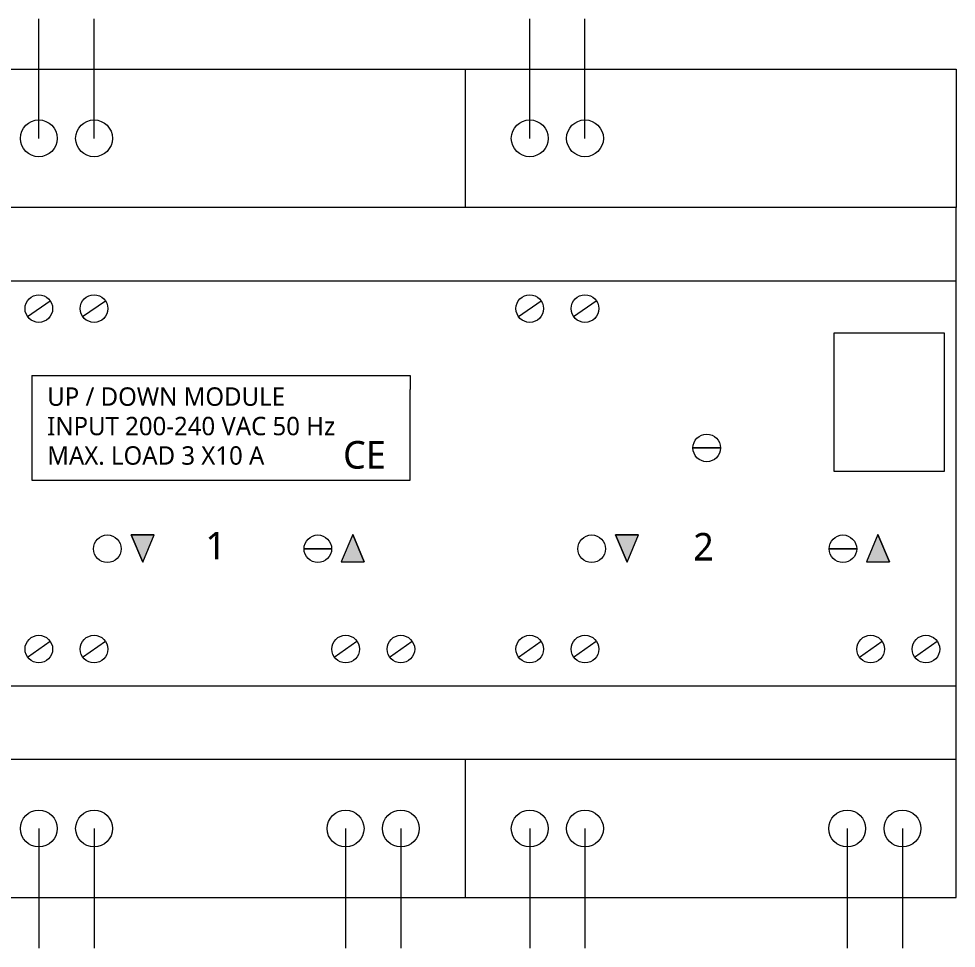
# Model space of a CAD drawing. Header units: millimetres. Extents: x 327 to 487, y 162 to 263.
# Drawn here: x 385.6 to 487.4, y 161.6 to 262.6 of the extents above; entities that cross this region are included whole.
import ezdxf

# ---------------------------------------------------------------- set-up
doc = ezdxf.new("R2010")
doc.units = ezdxf.units.MM
doc.header["$LTSCALE"] = 0.5
doc.layers.get('0').update_dxf_attribs({"lineweight": 5})
doc.styles.add('@Malgun Gothic', font='malgun.ttf')

msp = doc.modelspace()

# ---------------------------------------------------------------- hatches: boundary and pattern name
at = {"linetype": 'Continuous', "lineweight": 5, "transparency": 33554687}
h = msp.add_hatch(color=256, dxfattribs=at)
h.set_gradient(color1=(0, 0, 255), color2=(5, 5, 255))
h.paths.add_polyline_path([(461.83, 216.01), (458.83, 216.01)])
h = msp.add_hatch(color=256, dxfattribs=at)
h.set_gradient(color1=(255, 255, 255))
h.paths.add_polyline_path([(400.31, 206.55), (397.81, 206.55), (399.06, 203.59)])
h = msp.add_hatch(color=256, dxfattribs=at)
h.set_gradient(color1=(255, 255, 255))
h.paths.add_polyline_path([(421.88, 206.59), (420.63, 203.63), (423.13, 203.63)])
h = msp.add_hatch(color=256, dxfattribs=at)
h.set_gradient(color1=(255, 255, 255))
h.paths.add_polyline_path([(452.93, 206.55), (450.43, 206.55), (451.68, 203.59)])
h = msp.add_hatch(color=256, dxfattribs=at)
h.set_gradient(color1=(255, 255, 255))
h.paths.add_polyline_path([(478.92, 206.59), (477.67, 203.63), (480.17, 203.63)])
h = msp.add_hatch(color=256, dxfattribs=at)
h.set_gradient(color1=(255, 0, 0), color2=(255, 0, 0))
h.paths.add_polyline_path([(419.58, 205.05), (416.58, 205.05)])
h = msp.add_hatch(color=256, dxfattribs=at)
h.set_gradient(color1=(255, 0, 0), color2=(255, 0, 0))
h.paths.add_polyline_path([(476.62, 205.05), (473.62, 205.05)])

# ---------------------------------------------------------------- linework, layer by layer
at = {"color": 7, "lineweight": 15}
for p, q in [((387.77, 249.65), (387.77, 262.65)), ((393.77, 249.65), (393.77, 262.65)), ((441.1, 249.65), (441.1, 262.65)), ((447.1, 249.65), (447.1, 262.65)), ((327.43, 257.15), (487.43, 257.15)), ((327.43, 257.15), (487.43, 257.15)), ((434.1, 257.15), (434.1, 242.15)), ((487.43, 257.15), (487.43, 242.15)), ((487.43, 257.15), (487.43, 242.15)), ((487.43, 242.15), (327.43, 242.15)), ((487.43, 242.15), (327.43, 242.15)), ((487.43, 167.15), (487.43, 242.15)), ((487.43, 167.15), (487.43, 242.15)), ((327.43, 234.15), (487.43, 234.15)), ((386.53, 230.29), (389, 232)), ((392.53, 230.29), (395, 232)), ((439.87, 230.29), (442.33, 232)), ((445.87, 230.29), (448.33, 232)), ((486.14, 228.47), (474.14, 228.47)), ((474.14, 228.47), (474.14, 213.47)), ((486.14, 220.97), (486.14, 228.47)), ((387, 223.87), (387, 212.51)), ((387, 223.87), (428.1, 223.87)), ((428.1, 223.87), (428.1, 222.36)), ((428.1, 212.51), (428.1, 222.36)), ((486.14, 213.47), (486.14, 220.97)), ((474.14, 213.47), (486.14, 213.47)), ((387, 212.51), (428.1, 212.51)), ((397.81, 206.55), (400.31, 206.55)), ((399.06, 203.59), (397.81, 206.55)), ((399.06, 203.59), (400.31, 206.55)), ((421.88, 206.59), (420.63, 203.63)), ((421.88, 206.59), (423.13, 203.63)), ((450.43, 206.55), (452.93, 206.55)), ((451.68, 203.59), (450.43, 206.55)), ((451.68, 203.59), (452.93, 206.55)), ((478.92, 206.59), (477.67, 203.63)), ((478.92, 206.59), (480.17, 203.63)), ((420.63, 203.63), (423.13, 203.63)), ((477.67, 203.63), (480.17, 203.63)), ((386.53, 193.29), (389, 195)), ((392.53, 193.29), (395, 195)), ((419.87, 193.29), (422.33, 195)), ((425.87, 193.29), (428.33, 195)), ((439.87, 193.29), (442.33, 195)), ((445.87, 193.29), (448.33, 195)), ((476.91, 193.29), (479.37, 195)), ((482.91, 193.29), (485.37, 195)), ((327.43, 190.15), (487.43, 190.15)), ((327.43, 190.15), (487.43, 190.15)), ((487.43, 182.15), (327.43, 182.15)), ((487.43, 182.15), (327.43, 182.15)), ((434.1, 182.15), (434.1, 167.15)), ((387.77, 174.65), (387.77, 161.65)), ((393.77, 174.65), (393.77, 161.65)), ((421.1, 174.65), (421.1, 161.65)), ((427.1, 174.65), (427.1, 161.65)), ((441.1, 174.65), (441.1, 161.65)), ((447.1, 174.65), (447.1, 161.65)), ((475.59, 174.65), (475.59, 161.65)), ((481.59, 174.65), (481.59, 161.65)), ((327.43, 167.15), (487.43, 167.15))]:
    msp.add_line(p, q, dxfattribs=at)
at = {"color": 7, "lineweight": 5, "flags": 128}
for points in [[(461.83, 216.01), (458.83, 216.01), (458.83, 216.01), (461.83, 216.01)], [(400.31, 206.55), (397.81, 206.55), (399.06, 203.59)], [(421.88, 206.59), (420.63, 203.63), (423.13, 203.63)], [(452.93, 206.55), (450.43, 206.55), (451.68, 203.59)], [(478.92, 206.59), (477.67, 203.63), (480.17, 203.63)], [(419.58, 205.05), (416.58, 205.05), (416.58, 205.05), (419.58, 205.05)], [(476.62, 205.05), (473.62, 205.05), (473.62, 205.05), (476.62, 205.05)]]:
    msp.add_lwpolyline(points, close=True, dxfattribs=at)
at = {"flags": 128}
for points in [[(461.83, 216.01), (458.83, 216.01), (458.83, 216.01), (461.83, 216.01)], [(400.31, 206.55), (397.81, 206.55), (399.06, 203.59)], [(421.88, 206.59), (420.63, 203.63), (423.13, 203.63)], [(452.93, 206.55), (450.43, 206.55), (451.68, 203.59)], [(478.92, 206.59), (477.67, 203.63), (480.17, 203.63)], [(419.58, 205.05), (416.58, 205.05), (416.58, 205.05), (419.58, 205.05), (419.58, 205.05), (419.58, 205.05)], [(476.62, 205.05), (473.62, 205.05), (473.62, 205.05), (476.62, 205.05), (476.62, 205.05), (476.62, 205.05)]]:
    msp.add_lwpolyline(points, close=True, dxfattribs=at)
at = {"color": 7, "lineweight": 15}
for centre, radius in [((387.77, 249.65), 2), ((393.77, 249.65), 2), ((441.1, 249.65), 2), ((447.1, 249.65), 2), ((387.77, 231.15), 1.5), ((393.77, 231.15), 1.5), ((441.1, 231.15), 1.5), ((447.1, 231.15), 1.5), ((460.33, 216.01), 1.5), ((395.21, 205.05), 1.5), ((418.08, 205.05), 1.5), ((447.83, 205.05), 1.5), ((475.12, 205.05), 1.5), ((387.77, 194.15), 1.5), ((393.77, 194.15), 1.5), ((421.1, 194.15), 1.5), ((427.1, 194.15), 1.5), ((441.1, 194.15), 1.5), ((447.1, 194.15), 1.5), ((478.14, 194.15), 1.5), ((484.14, 194.15), 1.5), ((387.77, 174.65), 2), ((393.77, 174.65), 2), ((421.1, 174.65), 2), ((427.1, 174.65), 2), ((441.1, 174.65), 2), ((447.1, 174.65), 2), ((475.59, 174.65), 2), ((481.59, 174.65), 2)]:
    msp.add_circle(centre, radius, dxfattribs=at)

# ---------------------------------------------------------------- texts
at = {"attachment_point": 7, "style": '@Malgun Gothic'}
for s, insert, char_height, line_spacing_factor in [('UP / DOWN MODULE', (388.68, 220.56), 2, 1.008043), ('INPUT 200-240 VAC 50 Hz', (388.68, 217.36), 2, 1.008043), ('MAX. LOAD 3 X10 A', (388.68, 214.15), 2, 1.008043), ('CE', (420.82, 213.72), 3, 0.672032), ('1', (405.87, 203.89), 3, 0.672032), ('2', (458.86, 203.77), 3, 0.672032)]:
    msp.add_mtext(s, dxfattribs=dict(at, insert=insert, char_height=char_height, line_spacing_factor=line_spacing_factor))

doc.saveas('drawing.dxf')
